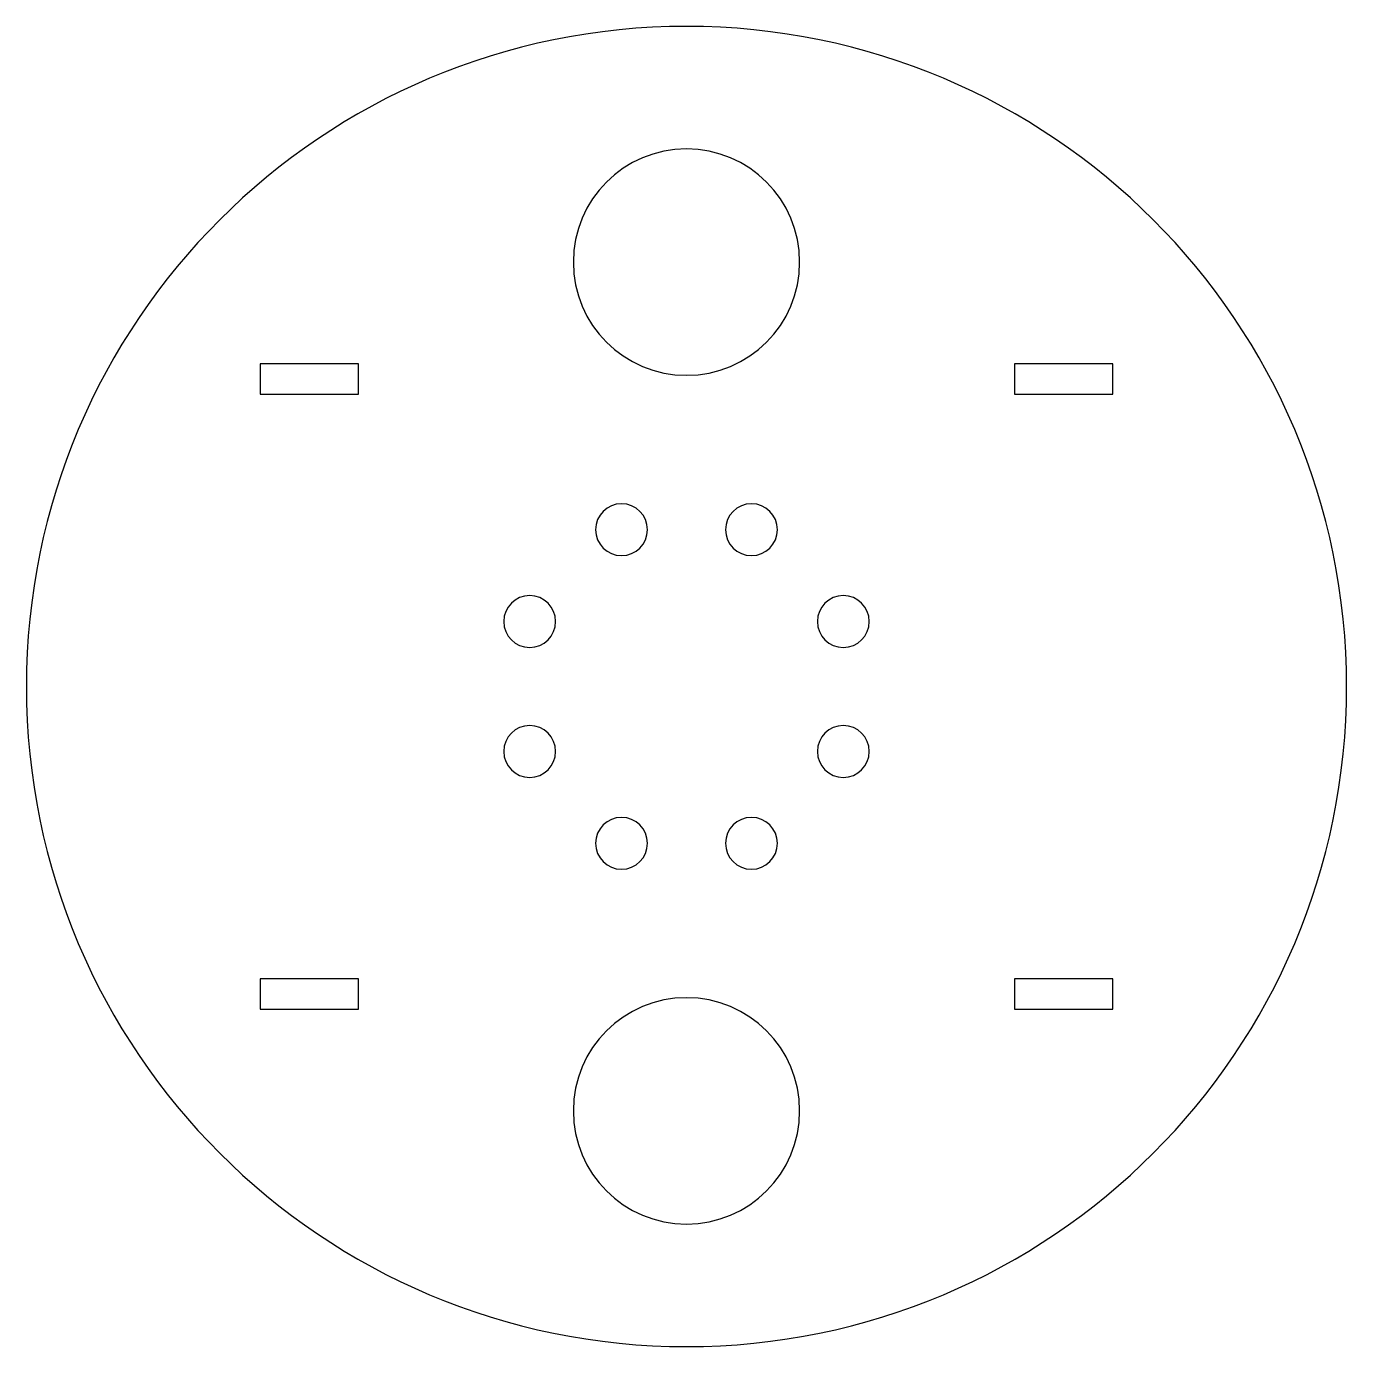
# Model space of a CAD drawing. Header units: millimetres. Extents: x 0 to 140, y 0 to 140.
import ezdxf

# ---------------------------------------------------------------- set-up
doc = ezdxf.new("R2010")
doc.units = ezdxf.units.MM

msp = doc.modelspace()

# ---------------------------------------------------------------- linework, layer by layer
at = {"layer": 'CUT'}
for p, q in [((35.2, 104.2), (24.8, 104.2)), ((24.8, 104.2), (24.8, 101)), ((35.2, 101), (35.2, 104.2)), ((115.2, 104.2), (104.8, 104.2)), ((104.8, 104.2), (104.8, 101)), ((115.2, 101), (115.2, 104.2)), ((24.8, 101), (35.2, 101)), ((104.8, 101), (115.2, 101)), ((35.2, 39), (24.8, 39)), ((24.8, 39), (24.8, 35.8)), ((35.2, 35.8), (35.2, 39)), ((115.2, 39), (104.8, 39)), ((104.8, 39), (104.8, 35.8)), ((115.2, 35.8), (115.2, 39)), ((24.8, 35.8), (35.2, 35.8)), ((104.8, 35.8), (115.2, 35.8))]:
    msp.add_line(p, q, dxfattribs=at)
for centre, radius, start, end in [((70, 70), 70, 0, 180), ((70, 115), 12, 0, 180), ((70, 115), 12, 180, 0), ((63.1117, 86.6298), 2.75, 0, 180), ((76.8883, 86.6298), 2.75, 0, 180), ((63.1117, 86.6298), 2.75, 180, 0), ((76.8883, 86.6298), 2.75, 180, 0), ((53.3702, 76.8883), 2.75, 0, 180), ((86.6298, 76.8883), 2.75, 0, 180), ((53.3702, 76.8883), 2.75, 180, 0), ((86.6298, 76.8883), 2.75, 180, 0), ((70, 70), 70, 180, 0), ((53.3702, 63.1117), 2.75, 0, 180), ((86.6298, 63.1117), 2.75, 0, 180), ((53.3702, 63.1117), 2.75, 180, 0), ((86.6298, 63.1117), 2.75, 180, 0), ((63.1117, 53.3702), 2.75, 0, 180), ((76.8883, 53.3702), 2.75, 0, 180), ((63.1117, 53.3702), 2.75, 180, 0), ((76.8883, 53.3702), 2.75, 180, 0), ((70, 25), 12, 0, 180), ((70, 25), 12, 180, 0)]:
    msp.add_arc(centre, radius, start, end, dxfattribs=at)

doc.saveas('drawing.dxf')
